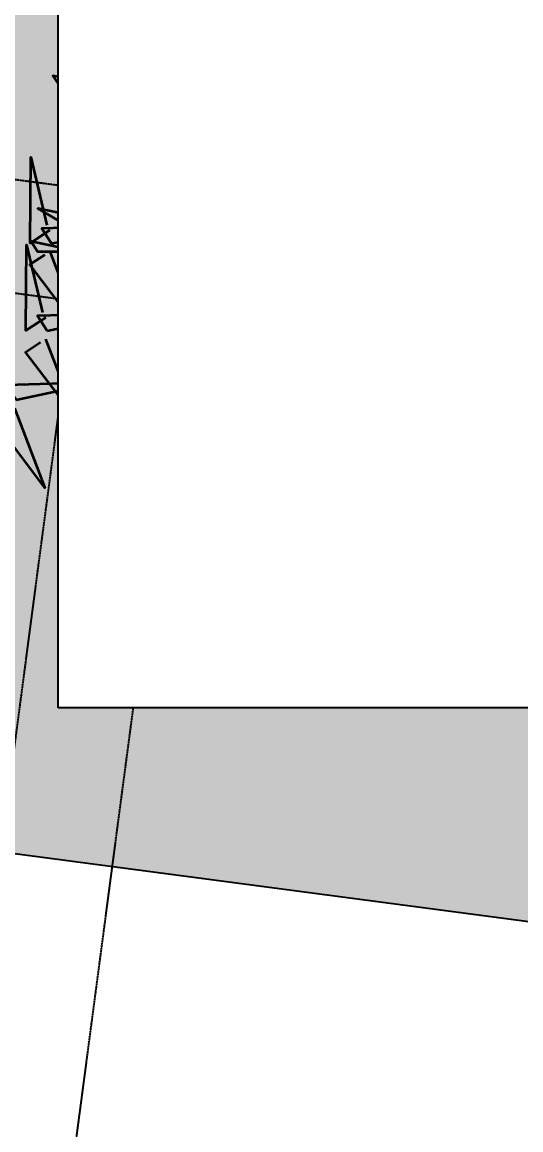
# Model space of a CAD drawing. Header units: millimetres. Extents: x -176651 to 424033, y -469666 to 486614.
# Drawn here: x 72452 to 72894, y 99812 to 100795 of the extents above; entities that cross this region are included whole.
import ezdxf

# ---------------------------------------------------------------- set-up
doc = ezdxf.new("R2010")
doc.units = ezdxf.units.MM
doc.linetypes.add('1625_East Villa$0$DASHED', pattern=[0.75, 0.5, -0.25])
for name, color, linetype in [('1625_East Villa$0$ad-Elevation 10', 8, 'Continuous'), ('1625_East Villa$0$ad-Furniture', 8, 'Continuous'), ('Site Levels$0$ad-Lvl-Plinth', 30, 'Continuous')]:
    doc.layers.add(name, color=color, linetype=linetype)
doc.layers.add('1625_East Villa$0$ad-Landscape', color=8, linetype='Continuous', lineweight=35)
doc.styles.add('Site Levels$0$Sections_The woods Site plan_Entrances$0$Standard', font='arial.ttf')

# ---------------------------------------------------------------- blocks, each defined once
blk = doc.blocks.new('1625_East Villa$0$bamboo')
at = {"layer": '1625_East Villa$0$ad-Landscape', "color": 76}
blk.add_line((-12.4, -16.3), (-113, -440.5), dxfattribs=at)
at = {"layer": '1625_East Villa$0$ad-Landscape', "color": 62}
blk.add_line((-124.2, -652.6), (-157.7, -842.3), dxfattribs=at)
at = {"layer": '1625_East Villa$0$ad-Landscape', "color": 76}
for points in [[(298.2, -260.3), (257, -281), (193.9, -173.3), (289.7, -267.6)], [(248.8, -179.7), (242.8, -258.4), (225.8, -170), (241.6, -171.2)], [(-189.3, -197.8), (-145.6, -188.6), (-205.5, -338.1), (-187, -208.8)], [(114.3, -335.4), (80.4, -364.5), (60.9, -204.6), (107, -326.9)], [(52.5, -314.9), (11.3, -335.6), (-51.8, -227.9), (44, -322.2)], [(-363.6, -376.3), (-397.5, -405.4), (-417, -245.5), (-370.9, -367.8)], [(-196.6, -388.9), (-246, -241.3), (-222.5, -410.2), (-196.6, -388.9)], [(-145, -245.6), (-99, -247.3), (-95.6, -372), (-134.1, -243.3)], [(-425.4, -355.8), (-466.6, -376.5), (-529.7, -268.8), (-433.9, -363.1)], [(120.3, -359.6), (266.9, -307.2), (98.5, -334.2), (120.3, -359.6)], [(278.8, -306.4), (168.6, -298.1), (260.7, -336.7), (270.4, -313.7)], [(-180.9, -390.4), (-39, -316.9), (-152.5, -424.9), (-173.8, -399)], [(-357.5, -400.5), (-210.9, -348.1), (-379.3, -375.1), (-357.5, -400.5)], [(33.1, -361), (-77.2, -352.7), (14.9, -391.3), (24.6, -368.2)], [(-73.8, -511.6), (-123.1, -364), (-99.6, -532.9), (-73.8, -511.6)], [(226.8, -365.9), (163.8, -361.1), (178.3, -378.1), (218.3, -373.2)], [(289.8, -370.6), (283.8, -449.3), (266.8, -360.9), (282.5, -362.1)], [(-444.7, -401.9), (-555, -393.6), (-462.9, -432.2), (-453.2, -409.1)], [(-221, -394.5), (-192.5, -429), (-352.8, -445.2), (-229.6, -401.6)], [(119.1, -375.3), (195.6, -515.7), (85.2, -404.5), (110.7, -382.6)], [(44, -425.1), (38, -503.9), (21, -415.5), (36.8, -416.7)], [(-358.7, -416.2), (-282.3, -556.6), (-392.6, -445.4), (-367.2, -423.5)], [(-19, -420.4), (-82, -415.7), (-67.4, -432.6), (-27.4, -427.7)], [(-496.8, -461.3), (-559.8, -456.6), (-545.3, -473.5), (-505.3, -468.6)], [(-433.8, -466), (-439.8, -544.8), (-456.8, -456.4), (-441.1, -457.6)], [(-242.7, -455.8), (-222.9, -497.4), (-331.8, -558.3), (-235.6, -464.5)], [(-58, -513.1), (83.9, -439.6), (-29.6, -547.6), (-50.9, -521.7)], [(-197, -476.1), (-207.5, -586.2), (-167.1, -494.9), (-189.9, -484.8)], [(-132.6, -466.5), (-54, -474.1), (-142.8, -489.3), (-141.3, -473.6)], [(-98.1, -517.2), (-69.7, -551.7), (-229.9, -567.9), (-106.7, -524.3)], [(-138.6, -529.4), (-144.7, -592.3), (-127.4, -578.1), (-131.5, -538)], [(-363.6, -689.9), (-397.5, -719), (-417, -559.2), (-370.9, -681.4)]]:
    blk.add_lwpolyline(points, dxfattribs=at)
at = {"layer": '1625_East Villa$0$ad-Landscape', "color": 62}
for points in [[(-119.8, -578.6), (-100, -620.2), (-209, -681), (-112.7, -587.2)], [(-425.4, -669.4), (-466.6, -690.1), (-529.7, -582.4), (-433.9, -676.7)], [(-74.2, -598.9), (-84.7, -708.9), (-44.2, -617.6), (-67, -607.5)], [(8.2, -743.4), (-41.2, -595.8), (-17.7, -764.7), (8.2, -743.4)], [(-9.8, -589.2), (68.8, -596.8), (-19.9, -612), (-18.4, -596.3)], [(352.8, -669.4), (311.6, -690.1), (248.5, -582.4), (344.3, -676.7)], [(-527.4, -744.4), (-561.3, -773.6), (-580.8, -613.7), (-534.7, -736)], [(-357.5, -714.1), (-210.9, -661.7), (-379.3, -688.7), (-357.5, -714.1)], [(-15.8, -652.1), (-21.8, -715), (-4.6, -700.8), (-8.7, -660.7)], [(23.9, -744.9), (165.8, -671.4), (52.3, -779.4), (31, -753.6)], [(346.4, -826.2), (312.4, -855.4), (293, -695.5), (339.1, -817.8)], [(-444.7, -715.5), (-555, -707.2), (-462.9, -745.8), (-453.2, -722.8)], [(-521.3, -768.6), (-374.8, -716.3), (-543.2, -743.3), (-521.3, -768.6)], [(284.5, -805.8), (243.4, -826.4), (180.3, -718.7), (276.1, -813.1)], [(333.5, -715.5), (223.2, -707.2), (315.3, -745.8), (325, -722.8)], [(-358.7, -729.9), (-282.3, -870.2), (-392.6, -759), (-367.2, -737.1)], [(-16.2, -749), (12.3, -783.5), (-148, -799.7), (-24.8, -756.1)], [(-513.8, -908.1), (-547.7, -937.2), (-567.2, -777.3), (-521, -899.6)], [(-496.8, -774.9), (-559.8, -770.2), (-545.3, -787.1), (-505.3, -782.2)], [(-522.5, -784.4), (-446.1, -924.8), (-556.4, -813.5), (-531, -791.7)], [(-433.8, -779.7), (-439.8, -858.4), (-456.8, -770), (-441.1, -771.2)], [(281.4, -774.9), (218.4, -770.2), (232.9, -787.1), (272.9, -782.2)], [(344.4, -779.7), (338.4, -858.4), (321.4, -770), (337.1, -771.2)], [(417.9, -774.9), (354.9, -770.2), (369.5, -787.1), (409.4, -782.2)], [(352.4, -850.5), (499, -798.1), (330.6, -825.1), (352.4, -850.5)], [(-37.9, -810.4), (-18.1, -852), (-127, -912.8), (-30.8, -819)], [(7.8, -830.7), (-2.8, -940.7), (37.7, -849.4), (14.9, -839.3)], [(72.2, -821), (150.8, -828.6), (62, -843.8), (63.5, -828.1)], [(265.2, -851.8), (154.9, -843.6), (247, -882.2), (256.7, -859.1)], [(351.2, -866.2), (427.7, -1006.6), (317.3, -895.4), (342.8, -873.5)], [(-507.7, -932.3), (-361.1, -879.9), (-529.5, -906.9), (-507.7, -932.3)], [(-227.1, -1003.5), (-261, -1032.7), (-280.5, -872.8), (-234.3, -995)], [(66.1, -883.9), (60.1, -946.8), (77.4, -932.6), (73.3, -892.5)], [(209.8, -1003.5), (175.9, -1032.7), (156.4, -872.8), (202.6, -995)], [(-288.9, -983), (-330, -1003.7), (-393.1, -896), (-297.3, -990.3)], [(148, -983), (106.8, -1003.7), (43.8, -896), (139.5, -990.3)], [(213.1, -911.3), (150.1, -906.6), (164.7, -923.5), (204.7, -918.6)], [(276.1, -916), (270.1, -994.8), (253.1, -906.4), (268.9, -907.6)], [(-508.9, -948), (-432.5, -1088.4), (-542.8, -977.2), (-517.4, -955.3)], [(-240.7, -1085.3), (-274.6, -1114.5), (-294.1, -954.6), (-248, -1076.9)], [(-60.1, -1097.9), (-109.5, -950.3), (-85.9, -1119.2), (-60.1, -1097.9)], [(-221, -1027.7), (-74.4, -975.4), (-242.8, -1002.3), (-221, -1027.7)], [(215.9, -1027.7), (362.5, -975.4), (194.1, -1002.3), (215.9, -1027.7)], [(-302.5, -1064.9), (-343.7, -1085.5), (-406.8, -977.8), (-311, -1072.1)], [(-548.6, -1068.6), (-402.1, -1016.3), (-570.5, -1043.2), (-548.6, -1068.6)], [(-308.2, -1029.1), (-418.5, -1020.8), (-326.4, -1059.4), (-316.7, -1036.4)], [(-44.4, -1099.5), (97.5, -1025.9), (-15.9, -1134), (-37.3, -1108.1)], [(128.7, -1029.1), (18.4, -1020.8), (110.5, -1059.4), (120.2, -1036.4)], [(-234.6, -1109.5), (-88.1, -1057.2), (-256.5, -1084.1), (-234.6, -1109.5)], [(-222.2, -1043.5), (-145.8, -1183.9), (-256.1, -1072.6), (-230.7, -1050.8)], [(214.7, -1043.5), (291.1, -1183.9), (180.8, -1072.6), (206.2, -1050.8)], [(376.8, -1193.4), (327.4, -1045.8), (350.9, -1214.7), (376.8, -1193.4)], [(-549.8, -1084.4), (-473.4, -1224.8), (-583.8, -1113.5), (-558.3, -1091.7)], [(-360.3, -1088.6), (-423.3, -1083.8), (-408.7, -1100.8), (-368.8, -1095.8)], [(-297.3, -1093.3), (-303.3, -1172), (-320.3, -1083.6), (-304.5, -1084.8)], [(76.6, -1088.6), (13.6, -1083.8), (28.1, -1100.8), (68.1, -1095.8)], [(144.7, -1234.3), (95.3, -1086.7), (118.8, -1255.6), (144.7, -1234.3)], [(139.6, -1093.3), (133.6, -1172), (116.6, -1083.6), (132.3, -1084.8)], [(-321.9, -1110.9), (-432.1, -1102.7), (-340, -1141.2), (-330.3, -1118.2)], [(-84.4, -1103.5), (-56, -1138), (-216.2, -1154.2), (-93.1, -1110.6)], [(392.5, -1194.9), (534.4, -1121.4), (420.9, -1229.4), (399.6, -1203.5)], [(-235.8, -1125.3), (-159.4, -1265.7), (-269.7, -1154.4), (-244.3, -1132.6)], [(160.4, -1235.8), (302.3, -1162.3), (188.8, -1270.3), (167.5, -1244.4)], [(-373.9, -1170.4), (-436.9, -1165.7), (-422.4, -1182.6), (-382.4, -1177.7)], [(-310.9, -1175.1), (-316.9, -1253.9), (-334, -1165.5), (-318.2, -1166.6)], [(-106.2, -1164.9), (-86.3, -1206.5), (-195.3, -1267.4), (-99.1, -1173.5)], [(3.9, -1175.6), (82.5, -1183.2), (-6.2, -1198.4), (-4.7, -1182.7)], [(-60.5, -1185.2), (-71, -1295.3), (-30.6, -1204), (-53.4, -1193.8)], [(352.4, -1199), (380.9, -1233.5), (220.7, -1249.7), (343.8, -1206.1)], [(120.3, -1239.9), (148.8, -1274.4), (-11.4, -1290.6), (111.7, -1247)], [(-2.1, -1238.5), (-8.1, -1301.4), (9.1, -1287.1), (5, -1247.1)], [(330.7, -1260.4), (350.5, -1301.9), (241.6, -1362.8), (337.8, -1269)], [(376.4, -1280.6), (365.9, -1390.7), (406.3, -1299.4), (383.5, -1289.3)], [(440.8, -1271), (519.4, -1278.6), (430.7, -1293.8), (432.2, -1278.1)], [(98.6, -1301.3), (118.4, -1342.9), (9.5, -1403.7), (105.7, -1309.9)], [(144.3, -1321.5), (133.8, -1431.6), (174.2, -1340.3), (151.4, -1330.2)], [(208.7, -1311.9), (287.3, -1319.5), (198.6, -1334.7), (200.1, -1319)], [(434.8, -1333.9), (428.8, -1396.8), (446, -1382.6), (441.9, -1342.5)], [(202.7, -1374.8), (196.7, -1437.7), (213.9, -1423.5), (209.8, -1383.4)]]:
    blk.add_lwpolyline(points, dxfattribs=at)
blk = doc.blocks.new('1625_East Villa$0$zw$DAD3')
at = {"transparency": 33554610}
h = blk.add_hatch(dxfattribs=at)
h.set_pattern_fill('DOTS', color=35, scale=20, angle=360)
h.set_pattern_definition([(360, (-800139.518, 271344.397), (15.875, 31.75), [0, -31.75])])
h.paths.add_polyline_path([(450, -2530), (2915, -2530), (2915, -450), (450, -450)])
at = {"layer": '1625_East Villa$0$ad-Elevation 10', "linetype": '1625_East Villa$0$DASHED'}
for points in [[(1071.67, 0), (1071.67, -2980)], [(1171.67, 0), (1171.67, -2980)], [(0, -1936.67), (3365, -1936.67)], [(0, -2036.67), (3365, -2036.67)]]:
    blk.add_lwpolyline(points, dxfattribs=at)
at = {"layer": '1625_East Villa$0$ad-Elevation 10'}
blk.add_lwpolyline([(450, -2530), (2915, -2530), (2915, -450), (450, -450)], close=True, dxfattribs=at)
at = {"layer": '1625_East Villa$0$ad-Landscape', "linetype": 'Continuous', "xscale": 0.473259546584505, "yscale": 0.473259546584505, "zscale": 0.473259546584505, "rotation": 359.9999999999999}
blk.add_blockref('1625_East Villa$0$bamboo', (1292.6, -1624.94), dxfattribs=at)
blk = doc.blocks.new('1625_East Villa$0$zw$D46D')
at = {"layer": '1625_East Villa$0$ad-Furniture'}
blk.add_blockref('1625_East Villa$0$zw$DAD3', (3610, 8185), dxfattribs=at)
blk = doc.blocks.new('1625_East Villa')
at = {"layer": '1625_East Villa$0$ad-Furniture'}
blk.add_blockref('1625_East Villa$0$zw$D46D', (0, 0), dxfattribs=at)
blk = doc.blocks.new("All Plot's Villa Plans")
at = {"ltscale": 5, "rotation": 352.4703876422526}
blk.add_blockref('1625_East Villa', (67049.87, 95065.94), dxfattribs=at)
blk = doc.blocks.new('Site Levels$0$zw$63CD')
at = {"layer": 'Site Levels$0$ad-Lvl-Plinth', "insert": (81809.65, 2028.84), "char_height": 1269.9849, "width": 5416.267, "attachment_point": 5, "style": 'Site Levels$0$Sections_The woods Site plan_Entrances$0$Standard', "bg_fill": 19, "box_fill_scale": 1.5, "bg_fill_color": 257, "bg_fill_transparency": 0}
blk.add_mtext('\\pxt4;498.96', dxfattribs=at)
blk = doc.blocks.new('Site Levels')
at = {"layer": 'Site Levels$0$ad-Lvl-Plinth', "ltscale": 5}
blk.add_blockref('Site Levels$0$zw$63CD', (-5982.94, 99418.55), dxfattribs=at)

msp = doc.modelspace()

# ---------------------------------------------------------------- block references
at = {"ltscale": 5}
msp.add_blockref("All Plot's Villa Plans", (0, 0), dxfattribs=at)

# ---------------------------------------------------------------- next in the draw order: block references
msp.add_blockref('Site Levels', (0, 0), dxfattribs=at)

doc.saveas('drawing.dxf')
